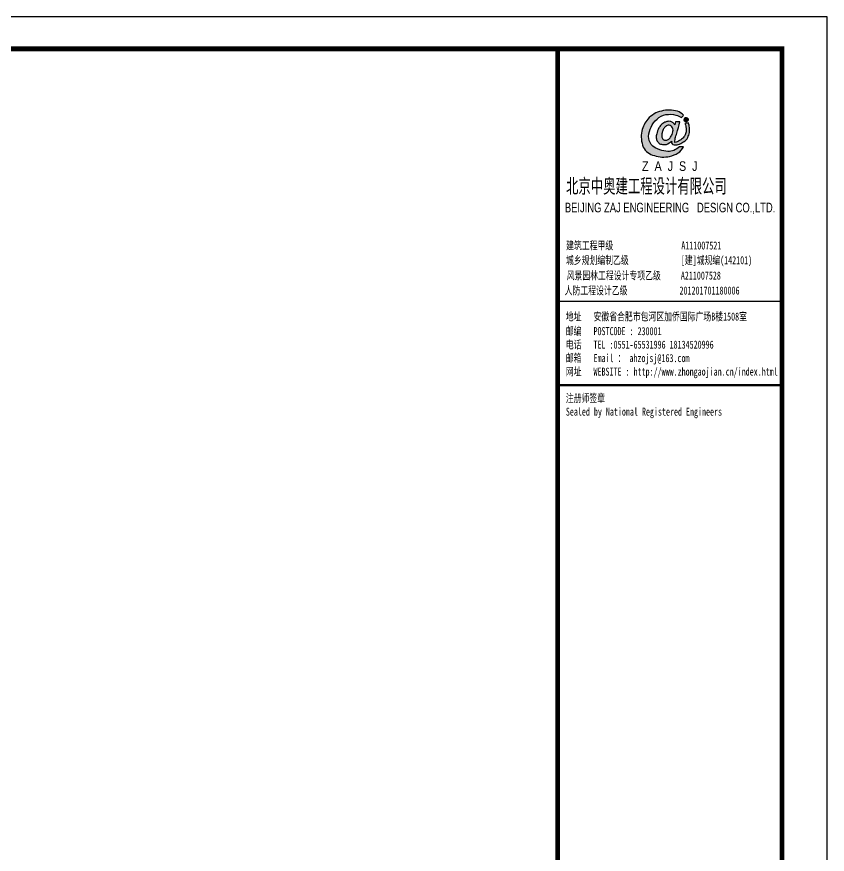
# Model space of a CAD drawing. Extents: x 180850 to 1399066, y 113487 to 334416.
# Drawn here: x 860025 to 886860, y 289256 to 316984 of the extents above; entities that cross this region are included whole.
import ezdxf
from ezdxf.enums import TextEntityAlignment as Align

# ---------------------------------------------------------------- set-up
doc = ezdxf.new("R2010")
doc.units = 0
doc.header["$LTSCALE"] = 1000
doc.layers.add('PUB_TITLE', color=4, linetype='Continuous')
doc.layers.add('图签', color=3, linetype='Continuous')
doc.styles.add('_gyy_title_Arial', font='arial.ttf', dxfattribs={"width": 0.7})
doc.styles.add('_gyy_title_ST', font='', dxfattribs={"width": 0.8})
doc.styles.add('HZ', font='txt.shx', dxfattribs={"width": 0.8, "bigfont": '000hztxt.shx'})
doc.styles.get('_gyy_title_ST').set_extended_font_data('SimSun')

# ---------------------------------------------------------------- blocks, each defined once
blk = doc.blocks.new('dd')
at = {"layer": '图签'}
h = blk.add_hatch(color=5, dxfattribs=at)
h.set_gradient(color1=(0, 0, 255), color2=(36, 36, 255), one_color=1, tint=0.57)
h.paths.add_polyline_path([(452, 1270, -0.093206), (531, 1562, -0.136321), (716, 1807, -0.161039), (988, 1948, -0.108591), (1307, 1935, -0.049497), (1479, 1861, 0.062627), (1539, 1932, 0.094388), (1351, 2056, 0.136326), (854, 2062, 0.161722), (430, 1810, 0.133661), (243, 1435, 0.158414), (286, 937, 0.22517), (632, 669, 0.138663), (1107, 646, 0.074676), (1375, 753, 0.125344), (1543, 944, 0.006312), (1413, 948, -0.090385), (1244, 833, -0.096745), (1053, 797, -0.073845), (803, 850, -0.140868), (530, 1020, -0.160753)])
h = blk.add_hatch(color=1, dxfattribs=at)
h.set_gradient(color1=(255, 0, 0), color2=(255, 0, 0), tint=0.57)
h.paths.add_polyline_path([(1557, 1818, 0.386553), (1564, 1757, 0.170676), (1604, 1736, 0.082224), (1657, 1743, 0.087509), (1686, 1766, 0.264235), (1694, 1804, 0.244333), (1636, 1850, 0.30271)])
h = blk.add_hatch(color=5, dxfattribs=at)
h.set_gradient(color1=(0, 0, 255), color2=(36, 36, 255), one_color=1, tint=0.57)
h.paths.add_polyline_path([(1306, 1289, 0.011169), (1334, 1370, 0.005807), (1431, 1724, 0.01105), (1292, 1724, 0.016796), (1267, 1634, 0.125943), (1203, 1704, 0.083806), (1120, 1739, 0.082879), (1047, 1739, -0.008503), (952, 1710, 0.060057), (844, 1628, 0.086078), (774, 1532, 0.099424), (705, 1347, 0.12153), (690, 1225, 0.102644), (719, 1122, 0.056648), (797, 1042, 0.092914), (913, 1013, 0.194578), (1098, 1064, -0.002562), (1175, 1122, 0.064354), (1167, 1068, 0.172385), (1207, 1017, 0.105458), (1300, 1002, 0.086567), (1454, 1046, 0.047674), (1592, 1136, 0.166359), (1692, 1274, 0.096748), (1728, 1431, 0.03151), (1728, 1548, 0.041815), (1700, 1691, 0.007654), (1588, 1673, -0.009919), (1610, 1585, -0.068269), (1624, 1482, -0.105336), (1605, 1352, -0.14652), (1528, 1223, -0.070486), (1434, 1151, -0.077937), (1341, 1103, -0.127098), (1272, 1084, -0.114215), (1267, 1129, -0.007609)])
h.paths.add_polyline_path([(865, 1245, -0.099994), (863, 1328, -0.050974), (888, 1427, -0.120527), (938, 1529, -0.043888), (1002, 1595, -0.08446), (1063, 1619, -0.147309), (1127, 1607, -0.037474), (1177, 1572, -0.06931), (1209, 1507, -0.067662), (1213, 1431, -0.02676), (1211, 1413, 0.017209), (1183, 1329, -0.048815), (1120, 1223, -0.139096), (1046, 1163, -0.097991), (944, 1153, -0.085394), (909, 1169, -0.149141)], flags=16)
blk.add_lwpolyline([(1539, 1932, 0.094388), (1351, 2056, 0.136326), (854, 2062, 0.161722), (430, 1810, 0.133661), (243, 1435, 0.158414), (286, 937, 0.22517), (632, 669, 0.138663), (1107, 646, 0.074676), (1375, 753, 0.125344), (1543, 944, 0.006312), (1413, 948, -0.090385), (1244, 833, -0.096745), (1053, 797, -0.073845), (803, 850, -0.140868), (530, 1020, -0.160753), (452, 1270, -0.093206), (531, 1562, -0.136321), (716, 1807, -0.161039), (988, 1948, -0.108591), (1307, 1935, -0.049497), (1479, 1861, 0.062627)], format="xyb", close=True, dxfattribs=at)
for points in [[(1694, 1804, 0.243958), (1636, 1850, 0.303117), (1557, 1818, 0.386553), (1564, 1757, 0.170676), (1604, 1736, 0.082224), (1657, 1743, 0.087509), (1686, 1766, 0.264235), (1694, 1804, -7.823139)], [(1431, 1724, 0.011041), (1292, 1724, 0.016796), (1267, 1634, 0.125943), (1203, 1704, 0.083806), (1120, 1739, 0.082879), (1047, 1739, -0.008503), (952, 1710, 0.060057), (844, 1628, 0.086078), (774, 1532, 0.099424), (705, 1347, 0.12153), (690, 1225, 0.102644), (719, 1122, 0.056648), (797, 1042, 0.092914), (913, 1013, 0.194578), (1098, 1064, -0.002562), (1175, 1122, 0.064354), (1167, 1068, 0.172385), (1207, 1017, 0.105458), (1300, 1002, 0.086567), (1454, 1046, 0.047674), (1592, 1136, 0.166359), (1692, 1274, 0.096748), (1728, 1431, 0.03151), (1728, 1548, 0.041815), (1700, 1691, 0.007654), (1588, 1673, -0.009919), (1610, 1585, -0.068269), (1624, 1482, -0.105336), (1605, 1352, -0.14652), (1528, 1223, -0.070486), (1434, 1151, -0.077937), (1341, 1103, -0.127098), (1272, 1084, -0.114215), (1267, 1129, -0.007609), (1306, 1289, 0.011169), (1334, 1370, 0.005782), (1430, 1722, 0.069025)], [(1213, 1431, 0.067662), (1209, 1507, 0.06931), (1177, 1572, 0.037474), (1127, 1607, 0.147309), (1063, 1619, 0.08446), (1002, 1595, 0.043888), (938, 1529, 0.120527), (888, 1427, 0.050974), (863, 1328, 0.099994), (865, 1245, 0.149141), (909, 1169, 0.085394), (944, 1153, 0.097991), (1046, 1163, 0.139096), (1120, 1223, 0.048815), (1183, 1329, -0.017209), (1211, 1413, 0.02676), (1213, 1431, 0.441273)]]:
    blk.add_lwpolyline(points, format="xyb", dxfattribs=at)
at = {"insert": (246, 492), "char_height": 300, "width": 8000, "attachment_point": 1, "style": 'HZ'}
blk.add_mtext('{\\fArial|b0|i0|c0|p32;Z  A  J  S  J}', dxfattribs=at)

msp = doc.modelspace()

# ---------------------------------------------------------------- linework, layer by layer
at = {"layer": 'PUB_TITLE'}
msp.add_line((877935.95, 307564.08), (885360.18, 307564.08), dxfattribs=at)
msp.add_lwpolyline([(797760.18, 253984.16), (886860.18, 253984.16), (886860.18, 316984.16), (797760.18, 316984.16)], close=True, dxfattribs=at)
at = {"layer": 'PUB_TITLE', "const_width": 159.09}
for points in [[(799875.42, 255044.79), (799875.42, 315923.52), (885360.18, 315923.52), (885360.18, 255044.79)], [(877935.95, 315923.52), (885360.18, 315923.52), (885360.18, 255044.79), (877935.95, 255044.79)]]:
    msp.add_lwpolyline(points, close=True, dxfattribs=at)
at = {"layer": 'PUB_TITLE', "const_width": 74.24}
msp.add_lwpolyline([(877935.95, 304784.85), (885360.18, 304784.85)], dxfattribs=at)

# ---------------------------------------------------------------- block references
at = {"layer": '图签', "xscale": 1.060604999957576, "yscale": 1.060604999957576, "zscale": 1.060604999957576}
msp.add_blockref('dd', (880466.13, 311676.47), dxfattribs=at)

# ---------------------------------------------------------------- texts
at = {"color": 1, "insert": (878212.1, 311630.75), "char_height": 538.6495, "width": 7045.2269, "attachment_point": 1, "style": 'HZ'}
msp.add_mtext('北京中奥建工程设计有限公司', dxfattribs=at)
at = {"layer": 'PUB_TITLE', "width": 0.7}
for s, height, style, p in [('BEIJING ZAJ ENGINEERING   DESIGN CO.,LTD.', 318.1812, '_gyy_title_Arial', (881656.76, 310507.83)), ('建筑工程甲级                 A111007521             ', 265.151, '_gyy_title_ST', (881646.1, 309279.09)), ('城乡规划编制乙级             [建]城规编(142101)', 265.151, '_gyy_title_ST', (881292.04, 308792.63)), ('风景园林工程设计专项乙级     A211007528           ', 265.151, '_gyy_title_ST', (881514.11, 308283.98)), ('人防工程设计乙级             201201701180006', 265.151, '_gyy_title_ST', (881061.95, 307787.76))]:
    msp.add_text(s, height=height, dxfattribs=dict(at, style=style)).set_placement(p, align=Align.CENTER)
at = {"layer": 'PUB_TITLE', "style": '_gyy_title_ST', "width": 0.7}
for s, p in [('地址   安徽省合肥市包河区加侨国际广场B楼1508室', (878204.32, 306926.33)), ('邮编   POSTCODE : 230001', (878204.32, 306442.01)), ('电话   TEL :0551-65531996 18134520996', (878204.32, 305996.56)), ('邮箱   Email ： ahzojsj@163.com', (878204.32, 305551.1)), ('网址   WEBSITE : http://www.zhongaojian.cn/index.html', (878204.32, 305103.03)), ('注册师签章', (878204.32, 304222.73)), ('Sealed by National Registered Engineers', (878205.76, 303777.27))]:
    msp.add_text(s, height=265.151, dxfattribs=at).set_placement(p)

doc.saveas('drawing.dxf')
